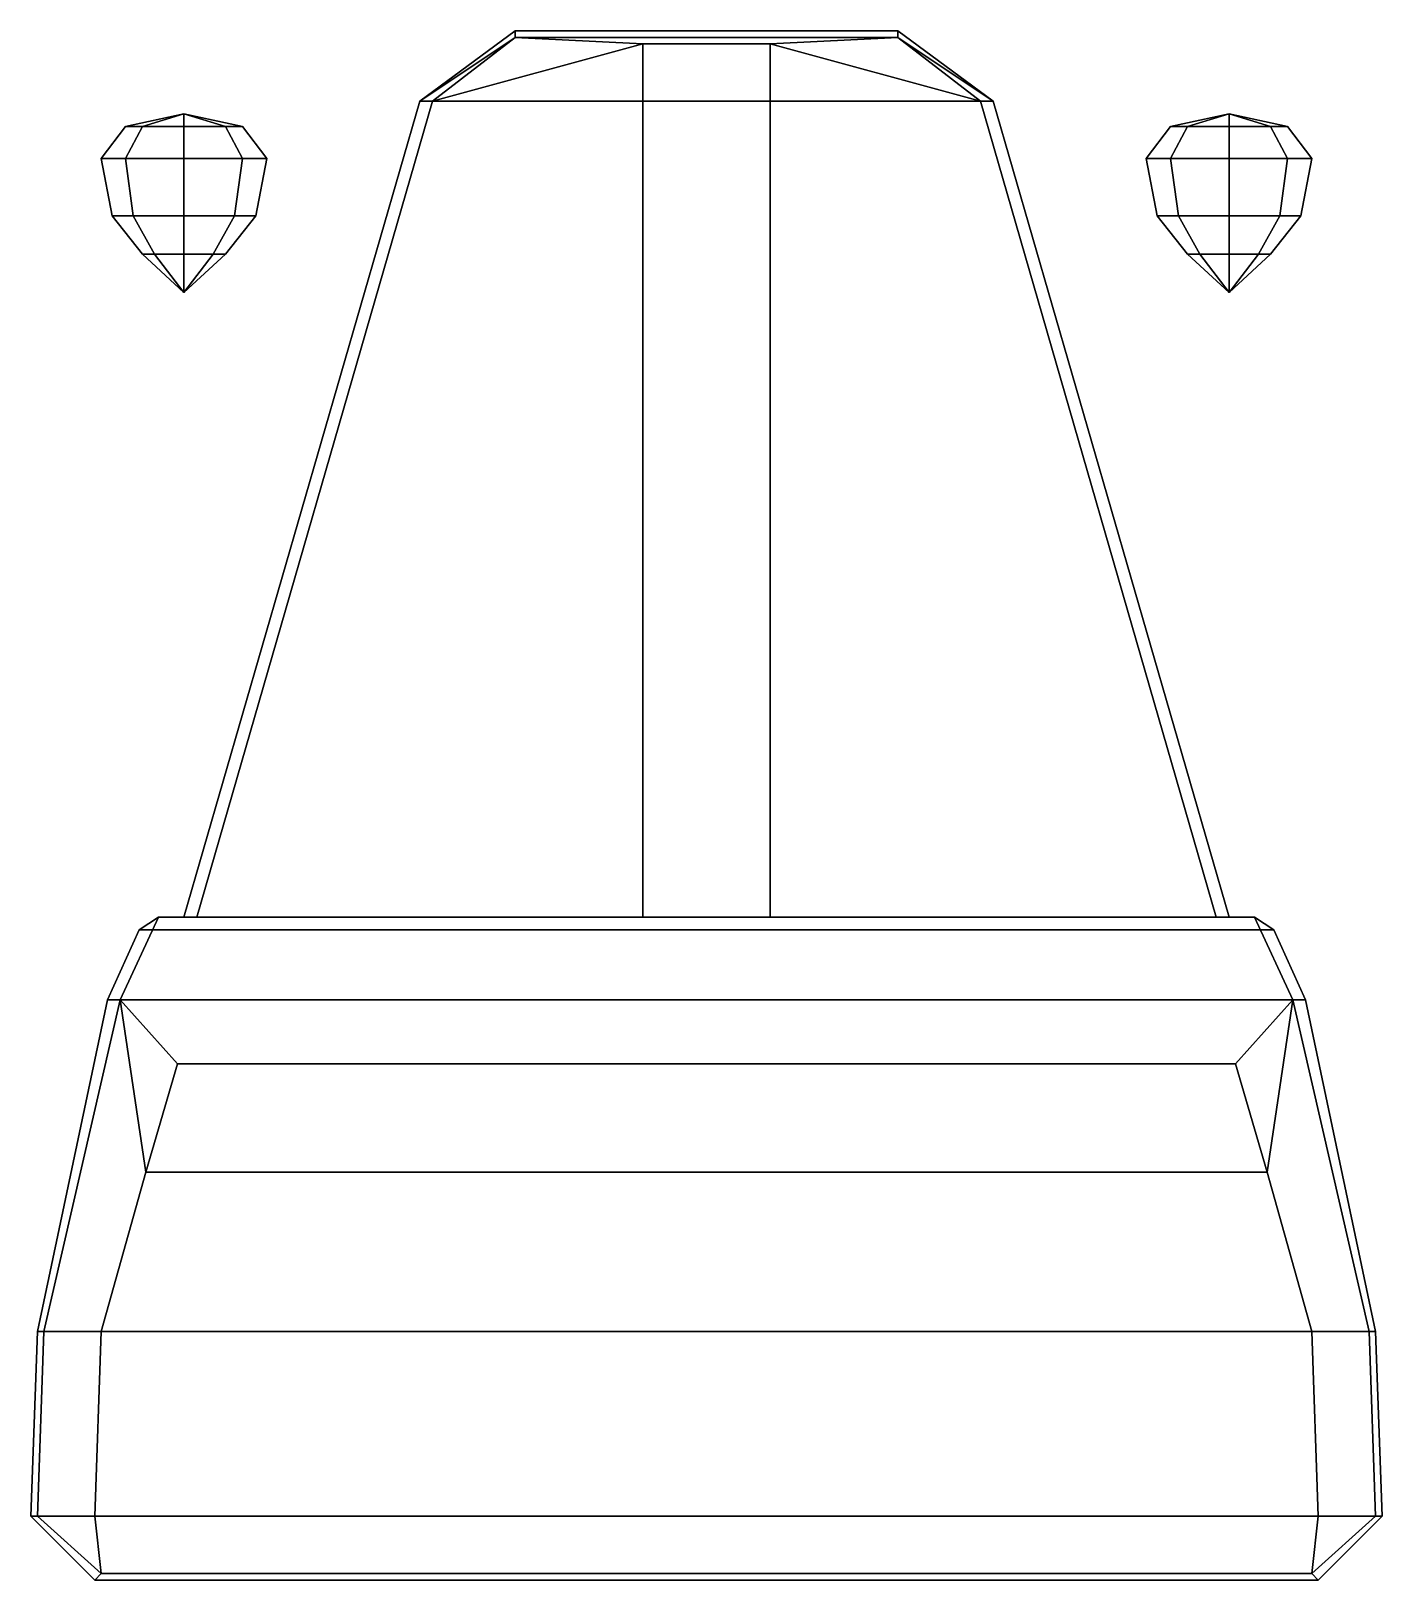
# Model space of a CAD drawing. Extents: x -1.06 to 1.06, y 0.43 to 2.86.
import ezdxf

# ---------------------------------------------------------------- set-up
doc = ezdxf.new("R2010")
doc.units = 0
doc.layers.add('CAB', color=4, linetype='CONTINUOUS')

msp = doc.modelspace()

# ---------------------------------------------------------------- linework, layer by layer
at = {"layer": 'CAB'}
for points in [[(-0.45, 2.75, 0.78), (-0.3, 2.86, 0.78), (0.3, 2.86, 0.78), (0.45, 2.75, 0.78)], [(-0.3, 2.85, 1.64), (-0.3, 2.86, 0.78), (-0.45, 2.75, 0.78), (-0.45, 2.75, 1.64)], [(-0.45, 2.75, 1.64), (-0.45, 2.75, 1.64), (-0.43, 2.75, 1.67), (-0.3, 2.85, 1.64)], [(-0.3, 2.85, 1.64), (-0.3, 2.85, 1.64), (-0.43, 2.75, 1.67), (-0.1, 2.84, 1.7)], [(0.3, 2.85, 1.64), (0.3, 2.86, 0.78), (-0.3, 2.86, 0.78), (-0.3, 2.85, 1.64)], [(0.1, 2.84, 1.7), (0.3, 2.85, 1.64), (-0.3, 2.85, 1.64), (-0.1, 2.84, 1.7)], [(0.3, 2.85, 1.64), (0.1, 2.84, 1.7), (0.43, 2.75, 1.67)], [(0.45, 2.75, 0.78), (0.3, 2.86, 0.78), (0.3, 2.85, 1.64), (0.45, 2.75, 1.64)], [(0.45, 2.75, 1.64), (0.3, 2.85, 1.64), (0.43, 2.75, 1.67)], [(-0.43, 2.75, 1.67), (-0.43, 2.75, 1.67), (-0.1, 2.75, 1.76), (-0.1, 2.84, 1.7)], [(-0.1, 2.84, 1.7), (-0.1, 2.75, 1.76), (0.1, 2.75, 1.76), (0.1, 2.84, 1.7)], [(0.1, 2.84, 1.7), (0.1, 2.75, 1.76), (0.43, 2.75, 1.67)], [(-0.45, 2.75, 0.78), (-0.82, 1.47, 0.78), (-0.82, 1.47, 1.64), (-0.45, 2.75, 1.64)], [(0.45, 2.75, 0.78), (0.82, 1.47, 0.78), (-0.82, 1.47, 0.78), (-0.45, 2.75, 0.78)], [(-0.45, 2.75, 1.64), (-0.82, 1.47, 1.64), (-0.8, 1.47, 1.67), (-0.43, 2.75, 1.67)], [(-0.43, 2.75, 1.67), (-0.8, 1.47, 1.67), (-0.1, 1.47, 1.82), (-0.1, 2.75, 1.76)], [(-0.1, 2.75, 1.76), (-0.1, 1.47, 1.82), (0.1, 1.47, 1.82), (0.1, 2.75, 1.76)], [(0.1, 1.47, 1.82), (0.8, 1.47, 1.67), (0.43, 2.75, 1.67), (0.1, 2.75, 1.76)], [(0.8, 1.47, 1.67), (0.82, 1.47, 1.64), (0.45, 2.75, 1.64), (0.43, 2.75, 1.67)], [(0.82, 1.47, 1.64), (0.82, 1.47, 0.78), (0.45, 2.75, 0.78), (0.45, 2.75, 1.64)], [(-0.82, 2.73, 1.15), (-0.9119, 2.71, 1.15), (-0.885, 2.71, 1.215), (-0.82, 2.73, 1.15)], [(-0.82, 2.73, 1.15), (-0.885, 2.71, 1.085), (-0.9119, 2.71, 1.15), (-0.82, 2.73, 1.15)], [(-0.82, 2.73, 1.15), (-0.885, 2.71, 1.215), (-0.82, 2.71, 1.2419), (-0.82, 2.73, 1.15)], [(-0.82, 2.73, 1.15), (-0.82, 2.71, 1.0581), (-0.885, 2.71, 1.085), (-0.82, 2.73, 1.15)], [(-0.82, 2.73, 1.15), (-0.82, 2.71, 1.2419), (-0.755, 2.71, 1.215), (-0.82, 2.73, 1.15)], [(-0.82, 2.73, 1.15), (-0.755, 2.71, 1.215), (-0.7281, 2.71, 1.15), (-0.82, 2.73, 1.15)], [(-0.82, 2.73, 1.15), (-0.7281, 2.71, 1.15), (-0.755, 2.71, 1.085), (-0.82, 2.73, 1.15)], [(-0.82, 2.73, 1.15), (-0.755, 2.71, 1.085), (-0.82, 2.71, 1.0581), (-0.82, 2.73, 1.15)], [(0.82, 2.73, 1.15), (0.7281, 2.71, 1.15), (0.755, 2.71, 1.215), (0.82, 2.73, 1.15)], [(0.82, 2.73, 1.15), (0.755, 2.71, 1.085), (0.7281, 2.71, 1.15), (0.82, 2.73, 1.15)], [(0.82, 2.73, 1.15), (0.755, 2.71, 1.215), (0.82, 2.71, 1.2419), (0.82, 2.73, 1.15)], [(0.82, 2.73, 1.15), (0.82, 2.71, 1.0581), (0.755, 2.71, 1.085), (0.82, 2.73, 1.15)], [(0.82, 2.73, 1.15), (0.82, 2.71, 1.2419), (0.885, 2.71, 1.215), (0.82, 2.73, 1.15)], [(0.82, 2.73, 1.15), (0.885, 2.71, 1.215), (0.9119, 2.71, 1.15), (0.82, 2.73, 1.15)], [(0.82, 2.73, 1.15), (0.9119, 2.71, 1.15), (0.885, 2.71, 1.085), (0.82, 2.73, 1.15)], [(0.82, 2.73, 1.15), (0.885, 2.71, 1.085), (0.82, 2.71, 1.0581), (0.82, 2.73, 1.15)], [(-0.9119, 2.71, 1.15), (-0.95, 2.66, 1.15), (-0.9119, 2.66, 1.2419), (-0.885, 2.71, 1.215)], [(-0.885, 2.71, 1.085), (-0.9119, 2.66, 1.0581), (-0.95, 2.66, 1.15), (-0.9119, 2.71, 1.15)], [(-0.885, 2.71, 1.215), (-0.9119, 2.66, 1.2419), (-0.82, 2.66, 1.28), (-0.82, 2.71, 1.2419)], [(-0.82, 2.71, 1.0581), (-0.82, 2.66, 1.02), (-0.9119, 2.66, 1.0581), (-0.885, 2.71, 1.085)], [(-0.82, 2.71, 1.2419), (-0.82, 2.66, 1.28), (-0.7281, 2.66, 1.2419), (-0.755, 2.71, 1.215)], [(-0.755, 2.71, 1.085), (-0.7281, 2.66, 1.0581), (-0.82, 2.66, 1.02), (-0.82, 2.71, 1.0581)], [(-0.755, 2.71, 1.215), (-0.7281, 2.66, 1.2419), (-0.69, 2.66, 1.15), (-0.7281, 2.71, 1.15)], [(-0.7281, 2.71, 1.15), (-0.69, 2.66, 1.15), (-0.7281, 2.66, 1.0581), (-0.755, 2.71, 1.085)], [(0.7281, 2.71, 1.15), (0.69, 2.66, 1.15), (0.7281, 2.66, 1.2419), (0.755, 2.71, 1.215)], [(0.755, 2.71, 1.085), (0.7281, 2.66, 1.0581), (0.69, 2.66, 1.15), (0.7281, 2.71, 1.15)], [(0.755, 2.71, 1.215), (0.7281, 2.66, 1.2419), (0.82, 2.66, 1.28), (0.82, 2.71, 1.2419)], [(0.82, 2.71, 1.0581), (0.82, 2.66, 1.02), (0.7281, 2.66, 1.0581), (0.755, 2.71, 1.085)], [(0.82, 2.71, 1.2419), (0.82, 2.66, 1.28), (0.9119, 2.66, 1.2419), (0.885, 2.71, 1.215)], [(0.885, 2.71, 1.085), (0.9119, 2.66, 1.0581), (0.82, 2.66, 1.02), (0.82, 2.71, 1.0581)], [(0.885, 2.71, 1.215), (0.9119, 2.66, 1.2419), (0.95, 2.66, 1.15), (0.9119, 2.71, 1.15)], [(0.9119, 2.71, 1.15), (0.95, 2.66, 1.15), (0.9119, 2.66, 1.0581), (0.885, 2.71, 1.085)], [(-0.9326, 2.57, 1.15), (-0.95, 2.66, 1.15), (-0.9119, 2.66, 1.0581), (-0.8996, 2.57, 1.0704)], [(-0.8996, 2.57, 1.2296), (-0.9119, 2.66, 1.2419), (-0.95, 2.66, 1.15), (-0.9326, 2.57, 1.15)], [(-0.8996, 2.57, 1.0704), (-0.9119, 2.66, 1.0581), (-0.82, 2.66, 1.02), (-0.82, 2.57, 1.0374)], [(-0.82, 2.57, 1.2626), (-0.82, 2.66, 1.28), (-0.9119, 2.66, 1.2419), (-0.8996, 2.57, 1.2296)], [(-0.82, 2.57, 1.0374), (-0.82, 2.66, 1.02), (-0.7281, 2.66, 1.0581), (-0.7404, 2.57, 1.0704)], [(-0.7404, 2.57, 1.2296), (-0.7281, 2.66, 1.2419), (-0.82, 2.66, 1.28), (-0.82, 2.57, 1.2626)], [(-0.7404, 2.57, 1.0704), (-0.7281, 2.66, 1.0581), (-0.69, 2.66, 1.15), (-0.7074, 2.57, 1.15)], [(-0.7074, 2.57, 1.15), (-0.69, 2.66, 1.15), (-0.7281, 2.66, 1.2419), (-0.7404, 2.57, 1.2296)], [(0.7074, 2.57, 1.15), (0.69, 2.66, 1.15), (0.7281, 2.66, 1.0581), (0.7404, 2.57, 1.0704)], [(0.7404, 2.57, 1.2296), (0.7281, 2.66, 1.2419), (0.69, 2.66, 1.15), (0.7074, 2.57, 1.15)], [(0.7404, 2.57, 1.0704), (0.7281, 2.66, 1.0581), (0.82, 2.66, 1.02), (0.82, 2.57, 1.0374)], [(0.82, 2.57, 1.2626), (0.82, 2.66, 1.28), (0.7281, 2.66, 1.2419), (0.7404, 2.57, 1.2296)], [(0.82, 2.57, 1.0374), (0.82, 2.66, 1.02), (0.9119, 2.66, 1.0581), (0.8996, 2.57, 1.0704)], [(0.8996, 2.57, 1.2296), (0.9119, 2.66, 1.2419), (0.82, 2.66, 1.28), (0.82, 2.57, 1.2626)], [(0.8996, 2.57, 1.0704), (0.9119, 2.66, 1.0581), (0.95, 2.66, 1.15), (0.9326, 2.57, 1.15)], [(0.9326, 2.57, 1.15), (0.95, 2.66, 1.15), (0.9119, 2.66, 1.2419), (0.8996, 2.57, 1.2296)], [(-0.885, 2.51, 1.15), (-0.9326, 2.57, 1.15), (-0.8996, 2.57, 1.0704), (-0.866, 2.51, 1.104)], [(-0.866, 2.51, 1.196), (-0.8996, 2.57, 1.2296), (-0.9326, 2.57, 1.15), (-0.885, 2.51, 1.15)], [(-0.866, 2.51, 1.104), (-0.8996, 2.57, 1.0704), (-0.82, 2.57, 1.0374), (-0.82, 2.51, 1.085)], [(-0.82, 2.51, 1.215), (-0.82, 2.57, 1.2626), (-0.8996, 2.57, 1.2296), (-0.866, 2.51, 1.196)], [(-0.82, 2.51, 1.085), (-0.82, 2.57, 1.0374), (-0.7404, 2.57, 1.0704), (-0.774, 2.51, 1.104)], [(-0.774, 2.51, 1.196), (-0.7404, 2.57, 1.2296), (-0.82, 2.57, 1.2626), (-0.82, 2.51, 1.215)], [(-0.774, 2.51, 1.104), (-0.7404, 2.57, 1.0704), (-0.7074, 2.57, 1.15), (-0.755, 2.51, 1.15)], [(-0.755, 2.51, 1.15), (-0.7074, 2.57, 1.15), (-0.7404, 2.57, 1.2296), (-0.774, 2.51, 1.196)], [(0.755, 2.51, 1.15), (0.7074, 2.57, 1.15), (0.7404, 2.57, 1.0704), (0.774, 2.51, 1.104)], [(0.774, 2.51, 1.196), (0.7404, 2.57, 1.2296), (0.7074, 2.57, 1.15), (0.755, 2.51, 1.15)], [(0.774, 2.51, 1.104), (0.7404, 2.57, 1.0704), (0.82, 2.57, 1.0374), (0.82, 2.51, 1.085)], [(0.82, 2.51, 1.215), (0.82, 2.57, 1.2626), (0.7404, 2.57, 1.2296), (0.774, 2.51, 1.196)], [(0.82, 2.51, 1.085), (0.82, 2.57, 1.0374), (0.8996, 2.57, 1.0704), (0.866, 2.51, 1.104)], [(0.866, 2.51, 1.196), (0.8996, 2.57, 1.2296), (0.82, 2.57, 1.2626), (0.82, 2.51, 1.215)], [(0.866, 2.51, 1.104), (0.8996, 2.57, 1.0704), (0.9326, 2.57, 1.15), (0.885, 2.51, 1.15)], [(0.885, 2.51, 1.15), (0.9326, 2.57, 1.15), (0.8996, 2.57, 1.2296), (0.866, 2.51, 1.196)], [(-0.82, 2.45, 1.15), (-0.885, 2.51, 1.15), (-0.866, 2.51, 1.104), (-0.82, 2.45, 1.15)], [(-0.82, 2.45, 1.15), (-0.866, 2.51, 1.196), (-0.885, 2.51, 1.15), (-0.82, 2.45, 1.15)], [(-0.82, 2.45, 1.15), (-0.866, 2.51, 1.104), (-0.82, 2.51, 1.085), (-0.82, 2.45, 1.15)], [(-0.82, 2.45, 1.15), (-0.82, 2.51, 1.215), (-0.866, 2.51, 1.196), (-0.82, 2.45, 1.15)], [(-0.82, 2.45, 1.15), (-0.82, 2.51, 1.085), (-0.774, 2.51, 1.104), (-0.82, 2.45, 1.15)], [(-0.82, 2.45, 1.15), (-0.774, 2.51, 1.104), (-0.755, 2.51, 1.15), (-0.82, 2.45, 1.15)], [(-0.82, 2.45, 1.15), (-0.755, 2.51, 1.15), (-0.774, 2.51, 1.196), (-0.82, 2.45, 1.15)], [(-0.82, 2.45, 1.15), (-0.774, 2.51, 1.196), (-0.82, 2.51, 1.215), (-0.82, 2.45, 1.15)], [(0.82, 2.45, 1.15), (0.755, 2.51, 1.15), (0.774, 2.51, 1.104), (0.82, 2.45, 1.15)], [(0.82, 2.45, 1.15), (0.774, 2.51, 1.196), (0.755, 2.51, 1.15), (0.82, 2.45, 1.15)], [(0.82, 2.45, 1.15), (0.774, 2.51, 1.104), (0.82, 2.51, 1.085), (0.82, 2.45, 1.15)], [(0.82, 2.45, 1.15), (0.82, 2.51, 1.215), (0.774, 2.51, 1.196), (0.82, 2.45, 1.15)], [(0.82, 2.45, 1.15), (0.82, 2.51, 1.085), (0.866, 2.51, 1.104), (0.82, 2.45, 1.15)], [(0.82, 2.45, 1.15), (0.866, 2.51, 1.104), (0.885, 2.51, 1.15), (0.82, 2.45, 1.15)], [(0.82, 2.45, 1.15), (0.885, 2.51, 1.15), (0.866, 2.51, 1.196), (0.82, 2.45, 1.15)], [(0.82, 2.45, 1.15), (0.866, 2.51, 1.196), (0.82, 2.51, 1.215), (0.82, 2.45, 1.15)], [(-0.92, 1.34, 2.35), (-0.86, 1.47, 1.84), (-0.89, 1.45, 1.84), (-0.94, 1.34, 2.33)], [(0.92, 1.34, 2.35), (0.86, 1.47, 1.84), (-0.86, 1.47, 1.84), (-0.92, 1.34, 2.35)], [(-0.86, 1.47, 1.84), (-0.86, 1.47, 0.78), (-0.89, 1.45, 0.78), (-0.89, 1.45, 1.84)], [(-0.89, 1.45, 0.78), (-0.86, 1.47, 0.78), (0.86, 1.47, 0.78), (0.89, 1.45, 0.78)], [(-0.82, 1.47, 1.64), (-0.82, 1.47, 0.78), (-0.86, 1.47, 0.78), (-0.86, 1.47, 1.84)], [(-0.82, 1.47, 1.64), (-0.86, 1.47, 1.84), (-0.86, 1.47, 1.84), (-0.8, 1.47, 1.67)], [(-0.1, 1.47, 1.82), (-0.86, 1.47, 1.84), (0.86, 1.47, 1.84), (0.1, 1.47, 1.82)], [(-0.8, 1.47, 1.67), (-0.86, 1.47, 1.84), (-0.86, 1.47, 1.84), (-0.1, 1.47, 1.82)], [(0.8, 1.47, 1.67), (0.1, 1.47, 1.82), (0.86, 1.47, 1.84)], [(0.82, 1.47, 1.64), (0.8, 1.47, 1.67), (0.86, 1.47, 1.84)], [(0.86, 1.47, 0.78), (0.82, 1.47, 0.78), (0.82, 1.47, 1.64), (0.86, 1.47, 1.84)], [(0.89, 1.45, 0.78), (0.86, 1.47, 0.78), (0.86, 1.47, 1.84), (0.89, 1.45, 1.84)], [(0.89, 1.45, 1.84), (0.86, 1.47, 1.84), (0.92, 1.34, 2.35), (0.94, 1.34, 2.33)], [(-0.94, 1.34, 0.78), (-0.89, 1.45, 0.78), (0.89, 1.45, 0.78), (0.94, 1.34, 0.78)], [(-0.89, 1.45, 1.84), (-0.89, 1.45, 0.78), (-0.94, 1.34, 0.78), (-0.94, 1.34, 2.33)], [(0.94, 1.34, 0.78), (0.89, 1.45, 0.78), (0.89, 1.45, 1.84), (0.94, 1.34, 2.33)], [(-0.94, 1.34, 0.78), (-1.05, 0.82, 0.78), (-1.05, 0.82, 2.33), (-0.94, 1.34, 2.33)], [(0.94, 1.34, 0.78), (1.05, 0.82, 0.78), (-1.05, 0.82, 0.78), (-0.94, 1.34, 0.78)], [(-0.94, 1.34, 2.33), (-1.05, 0.82, 2.33), (-1.04, 0.82, 2.35), (-0.92, 1.34, 2.35)], [(-0.92, 1.34, 2.35), (-1.04, 0.82, 2.35), (-0.95, 0.82, 2.48), (-0.88, 1.07, 2.48)], [(-0.92, 1.34, 2.35), (-0.83, 1.24, 2.43), (0.83, 1.24, 2.43), (0.92, 1.34, 2.35)], [(-0.92, 1.34, 2.35), (-0.92, 1.34, 2.35), (-0.88, 1.07, 2.48), (-0.83, 1.24, 2.43)], [(0.88, 1.07, 2.48), (0.92, 1.34, 2.35), (0.92, 1.34, 2.35), (0.83, 1.24, 2.43)], [(0.95, 0.82, 2.48), (1.04, 0.82, 2.35), (0.92, 1.34, 2.35), (0.88, 1.07, 2.48)], [(1.04, 0.82, 2.35), (1.05, 0.82, 2.33), (0.94, 1.34, 2.33), (0.92, 1.34, 2.35)], [(1.05, 0.82, 2.33), (1.05, 0.82, 0.78), (0.94, 1.34, 0.78), (0.94, 1.34, 2.33)], [(0.88, 1.07, 2.48), (0.83, 1.24, 2.43), (-0.83, 1.24, 2.43), (-0.88, 1.07, 2.48)], [(-0.88, 1.07, 2.48), (-0.95, 0.82, 2.48), (0.95, 0.82, 2.48), (0.88, 1.07, 2.48)], [(-1.06, 0.53, 0.78), (-1.05, 0.82, 0.78), (1.05, 0.82, 0.78), (1.06, 0.53, 0.78)], [(-1.05, 0.82, 2.33), (-1.05, 0.82, 0.78), (-1.06, 0.53, 0.78), (-1.06, 0.53, 2.33)], [(-1.04, 0.82, 2.35), (-1.05, 0.82, 2.33), (-1.06, 0.53, 2.33), (-1.05, 0.53, 2.35)], [(-0.95, 0.82, 2.48), (-1.04, 0.82, 2.35), (-1.05, 0.53, 2.35), (-0.96, 0.53, 2.44)], [(0.96, 0.53, 2.44), (0.95, 0.82, 2.48), (-0.95, 0.82, 2.48), (-0.96, 0.53, 2.44)], [(1.05, 0.53, 2.35), (1.04, 0.82, 2.35), (0.95, 0.82, 2.48), (0.96, 0.53, 2.44)], [(1.06, 0.53, 2.33), (1.05, 0.82, 2.33), (1.04, 0.82, 2.35), (1.05, 0.53, 2.35)], [(1.06, 0.53, 0.78), (1.05, 0.82, 0.78), (1.05, 0.82, 2.33), (1.06, 0.53, 2.33)], [(1.06, 0.53, 0.78), (0.96, 0.43, 0.78), (-0.96, 0.43, 0.78), (-1.06, 0.53, 0.78)], [(-1.06, 0.53, 0.78), (-0.96, 0.43, 0.78), (-0.96, 0.43, 2.33), (-1.06, 0.53, 2.33)], [(-1.06, 0.53, 2.33), (-0.96, 0.43, 2.33), (-0.95, 0.44, 2.35), (-1.05, 0.53, 2.35)], [(-1.05, 0.53, 2.35), (-0.95, 0.44, 2.35), (-0.96, 0.53, 2.44)], [(-0.96, 0.53, 2.44), (-0.95, 0.44, 2.35), (0.95, 0.44, 2.35), (0.96, 0.53, 2.44)], [(0.95, 0.44, 2.35), (0.96, 0.43, 2.33), (1.06, 0.53, 2.33), (1.05, 0.53, 2.35)], [(0.96, 0.53, 2.44), (0.95, 0.44, 2.35), (1.05, 0.53, 2.35), (0.96, 0.53, 2.44)], [(0.96, 0.43, 2.33), (0.96, 0.43, 0.78), (1.06, 0.53, 0.78), (1.06, 0.53, 2.33)], [(-0.95, 0.44, 2.35), (-0.96, 0.43, 2.33), (0.96, 0.43, 2.33), (0.95, 0.44, 2.35)], [(-0.96, 0.43, 2.33), (-0.96, 0.43, 0.78), (0.96, 0.43, 0.78), (0.96, 0.43, 2.33)]]:
    msp.add_3dface(points, dxfattribs=at)

doc.saveas('drawing.dxf')
